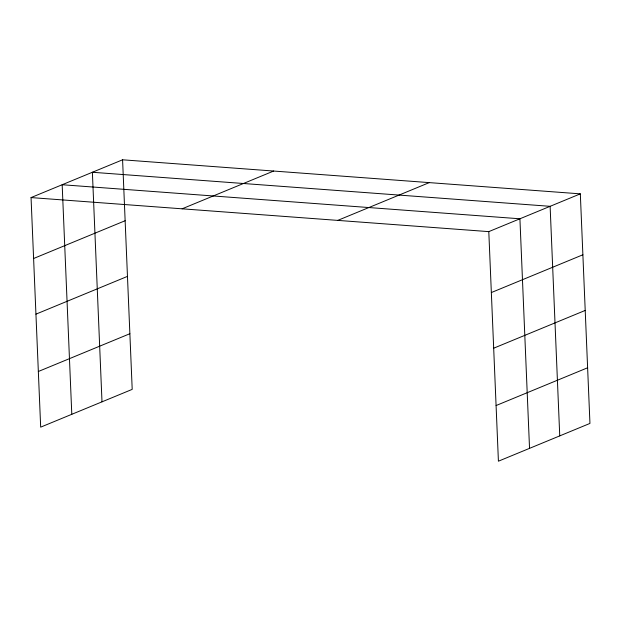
<?xml version="1.0" encoding="UTF-8"?>
<svg xmlns="http://www.w3.org/2000/svg" width="621" height="621" viewBox="0 0 621 621"><rect width="100%" height="100%" fill="white"/><g stroke="black" fill="none" stroke-linecap="round" stroke-linejoin="round"><path stroke-width="0.93" d="M122.585 159.799L132.203 389.375L40.675 427.147L31.05 197.579L122.585 159.799L580.325 193.853L589.95 423.421L498.415 461.201L488.797 231.625L580.325 193.853M33.604 258.499L125.139 220.727M182.108 208.811L273.644 171.039M35.933 314.156L127.468 276.384M337.739 220.393L429.274 182.613M38.339 371.498L129.874 333.718M491.351 292.553L582.878 254.781M493.679 348.202L585.215 310.43M496.086 405.544L587.621 367.772M31.05 197.579L488.797 231.625M559.746 435.888L550.121 206.319L92.382 172.265L101.999 401.841M529.534 448.354L519.917 218.786L62.17 184.732L71.795 414.3"/></g></svg>
